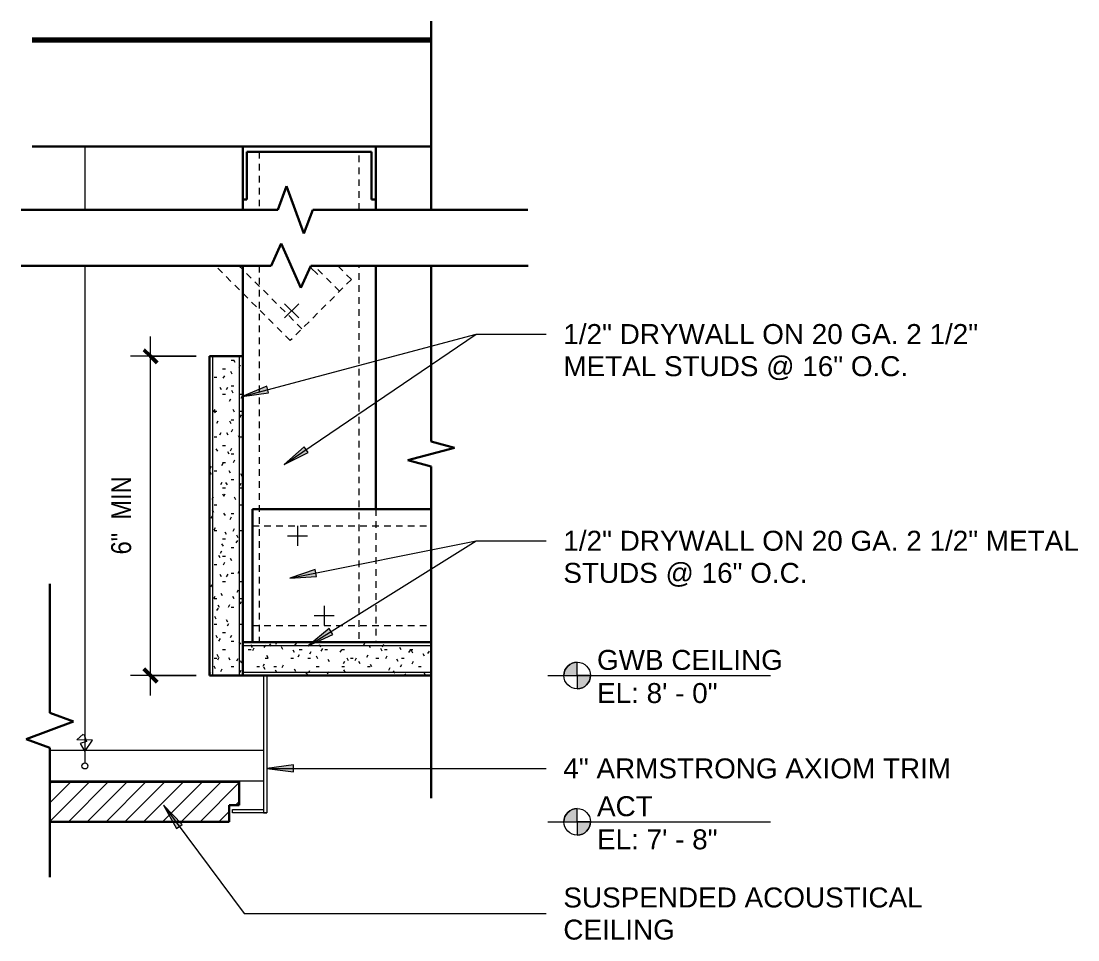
# Model space of a CAD drawing. Header units: inches. Extents: x 65 to 406, y 49 to 174.
# Drawn here: x 253.29 to 273.15, y 156.79 to 174.06 of the extents above; entities that cross this region are included whole.
import ezdxf

# ---------------------------------------------------------------- set-up
doc = ezdxf.new("R2010")
doc.units = ezdxf.units.IN
doc.header["$MEASUREMENT"] = 0
doc.linetypes.add('Hidden 1_8_', pattern=[0.1875, 0.125, -0.0625])
for name, color, linetype, lineweight in [('A-ANNO-DIMS', 211, 'Continuous', 9), ('A-ANNO-DIMS-4', 211, 'Continuous', 9), ('A-ANNO-NOTE', 131, 'Continuous', 20), ('A-DETL', 90, 'Continuous', 9), ('A-DETL-GENF', 92, 'Continuous', 9), ('A-DETL-HDLN', 90, 'Hidden 1_8_', 9), ('A-DETL-MEDM', 33, 'Continuous', 30), ('A-DETL-THIN', 151, 'Continuous', 9), ('A-DETL-WIDE', 214, 'Continuous', 70), ('G-ANNO-TEXT', 231, 'Continuous', 9)]:
    doc.layers.add(name, color=color, linetype=linetype, lineweight=lineweight)
doc.styles.add('Arial_2', font='arial.ttf', dxfattribs={"height": 0.375})
doc.styles.add('Arial_3', font='arial.ttf', dxfattribs={"width": 0.85, "height": 0.375})
doc.dimstyles.new('Linear_-_3_32__Arial__85_-_1_8__Tolerance', dxfattribs={"dimscale": 12, "dimtxt": 0.382597, "dimasz": 0.020833, "dimexe": 0.03125, "dimexo": 0.020833, "dimgap": 0.020833, "dimtad": 1, "dimdec": 3, "dimrnd": 0.125, "dimzin": 3, "dimdsep": 46, "dimlunit": 4, "dimtxsty": 'Arial_3', "dimblk1": 'OBLIQUE', "dimblk2": 'OBLIQUE', "dimsah": 1, "dimcen": 0.09, "dimdle": 0.03125, "dimazin": 0, "dimtfac": 1, "dimtdec": 4, "dimtix": 1, "dimtmove": 0, "dimatfit": 3, "dimfxl": 1, "dimtvp": 1, "dimfrac": 2, "dimtolj": 1, "dimtzin": 0, "dimarcsym": 2})

# ---------------------------------------------------------------- blocks, each defined once
blk = doc.blocks.new('Gypsum Wallboard-Section - 5_8_-655151-Section Detail - Drywall Bulkhead 2 Copy 1')
at = {"layer": 'A-DETL-GENF'}
h = blk.add_hatch(dxfattribs=at)
h.set_pattern_fill('FP_15', color=256, style=0, pattern_type=2)
h.set_pattern_definition([(270, (-161.757, 67.884), (0.16, -0.64), [0.053, -0.427, 0.053, -0.427, -2.56]), (270, (-161.757, 67.884), (0.16, -0.64), [-0.96, 0.053, -0.907, 0.053, -0.427, -1.12]), (270, (-161.757, 67.884), (0.16, -0.64), [-2.4, 0.053, -0.267, 0.053, -0.747]), (30, (-161.677, 67.644), (0.47425626, 0.45856406), [0.053, -0.427, 0.053, -0.427, -2.56]), (30, (-161.677, 67.644), (0.47425626, 0.45856406), [-0.96, 0.053, -0.907, 0.053, -0.427, -1.12]), (30, (-161.677, 67.644), (0.47425626, 0.45856406), [-2.4, 0.053, -0.267, 0.053, -0.747]), (150, (-161.357, 67.564), (-0.63425626, 0.18143594), [0.053, -0.427, 0.053, -0.427, -2.56]), (150, (-161.357, 67.564), (-0.63425626, 0.18143594), [-0.96, 0.053, -0.907, 0.053, -0.427, -1.12]), (150, (-161.357, 67.564), (-0.63425626, 0.18143594), [-2.4, 0.053, -0.267, 0.053, -0.747])])
h.paths.add_polyline_path([(0, 0), (6, 0), (6, 0.625), (0, 0.625)], flags=0)
for p, q in [((0, 0.5625), (6, 0.5625)), ((0, 0.0625), (6, 0.0625))]:
    blk.add_line(p, q, dxfattribs=at)
at = {"layer": 'A-DETL-MEDM'}
for p, q in [((6, 0.625), (0, 0.625)), ((0, 0.625), (0, 0)), ((6, 0), (6, 0.625)), ((0.625, 0), (6, 0))]:
    blk.add_line(p, q, dxfattribs=at)
blk = doc.blocks.new('Gypsum Wallboard-Section - 5_8_-655346-Section Detail - Drywall Bulkhead 2 Copy 1')
at = {"layer": 'A-DETL-GENF'}
h = blk.add_hatch(dxfattribs=at)
h.set_pattern_fill('FP_16', color=256, style=0, pattern_type=2)
h.set_pattern_definition([(0, (-67.884, -161.757), (0.64, 0.16), [0.053, -0.427, 0.053, -0.427, -2.56]), (0, (-67.884, -161.757), (0.64, 0.16), [-0.96, 0.053, -0.907, 0.053, -0.427, -1.12]), (0, (-67.884, -161.757), (0.64, 0.16), [-2.4, 0.053, -0.267, 0.053, -0.747]), (120, (-67.644, -161.677), (-0.45856406, 0.47425626), [0.053, -0.427, 0.053, -0.427, -2.56]), (120, (-67.644, -161.677), (-0.45856406, 0.47425626), [-0.96, 0.053, -0.907, 0.053, -0.427, -1.12]), (120, (-67.644, -161.677), (-0.45856406, 0.47425626), [-2.4, 0.053, -0.267, 0.053, -0.747]), (240, (-67.564, -161.357), (-0.18143594, -0.63425626), [0.053, -0.427, 0.053, -0.427, -2.56]), (240, (-67.564, -161.357), (-0.18143594, -0.63425626), [-0.96, 0.053, -0.907, 0.053, -0.427, -1.12]), (240, (-67.564, -161.357), (-0.18143594, -0.63425626), [-2.4, 0.053, -0.267, 0.053, -0.747])])
h.paths.add_polyline_path([(3.541, 0), (3.541, 0.625), (0, 0.625), (0, 0)], flags=0)
for p, q in [((0, 0.563), (3.541, 0.563)), ((0, 0.062), (3.541, 0.062))]:
    blk.add_line(p, q, dxfattribs=at)
at = {"layer": 'A-DETL-MEDM'}
for p, q in [((3.541, 0.625), (0, 0.625)), ((0, 0.625), (0, 0)), ((0, 0), (3.541, 0))]:
    blk.add_line(p, q, dxfattribs=at)
blk = doc.blocks.new('Break Line - Break Line-658323-Section Detail - Drywall Bulkhead 2 Copy 1')
at = {"layer": 'A-DETL-MEDM'}
for p, q in [((-0.233, 0), (-0.117, 0.438)), ((-0.117, 0.438), (0.117, -0.438)), ((-8.137, 0), (-4.588, 0)), ((-3.538, 0), (-0.233, 0)), ((0.117, -0.438), (0.233, 0)), ((0.233, 0), (6.469, 0))]:
    blk.add_line(p, q, dxfattribs=at)
blk = doc.blocks.new('Break Line - Break Line-2605104-Section Detail - Drywall Bulkhead 2 Copy 1')
at = {"layer": 'A-DETL-MEDM'}
for p, q in [((-0.329, 0), (-0.164, 0.446)), ((-0.164, 0.446), (0.164, -0.446)), ((-2.761, 0), (-0.329, 0)), ((0.164, -0.446), (0.329, 0)), ((0.329, 0), (2.756, 0))]:
    blk.add_line(p, q, dxfattribs=at)
blk = doc.blocks.new('Break Line - Break Line-661533-Section Detail - Drywall Bulkhead 2 Copy 1')
at = {"layer": 'A-DETL-MEDM'}
for p, q in [((-0.329, 0), (-0.164, 0.446)), ((-0.164, 0.446), (0.164, -0.446)), ((-4.375, 0), (-0.329, 0)), ((0.164, -0.446), (0.329, 0)), ((0.329, 0), (5.151, 0))]:
    blk.add_line(p, q, dxfattribs=at)
blk = doc.blocks.new('Break Line - Break Line-661573-Section Detail - Drywall Bulkhead 2 Copy 1')
at = {"layer": 'A-DETL-MEDM'}
for p, q in [((-0.372, 0), (-0.186, 0.416)), ((-0.186, 0.416), (0.186, -0.416)), ((-5.072, 0), (-0.372, 0)), ((0.186, -0.416), (0.372, 0)), ((0.372, 0), (4.454, 0))]:
    blk.add_line(p, q, dxfattribs=at)
blk = doc.blocks.new('FORM Elevation Symbol - Default-654938-Section Detail - Drywall Bulkhead 2 Copy 1')
at = {"layer": 'A-ANNO-NOTE', "lineweight": 9}
h = blk.add_hatch(color=256, dxfattribs=at)
edge = h.paths.add_edge_path(flags=0)
edge.add_line((0.0623, 0), (-0.0002, 0))
edge.add_arc((0.0623, 0), 0.0625, 90, 180, ccw=False)
edge.add_line((0.0623, 0.0625), (0.0623, 0))
h = blk.add_hatch(color=256, dxfattribs=at)
edge = h.paths.add_edge_path(flags=0)
edge.add_arc((0.0623, 0), 0.0625, -90, 0, ccw=False)
edge.add_line((0.0623, -0.0625), (0.0623, 0))
edge.add_line((0.0623, 0), (0.1248, 0))
at = {"layer": 'A-ANNO-NOTE'}
for p, q in [((0.0623, 0), (0.0623, 0.0625)), ((-0.0766, 0), (0.9696, 0)), ((-0.0002, 0), (0.0623, 0)), ((0.1248, 0), (0.0623, 0)), ((0.0623, 0), (0.0623, -0.0625))]:
    blk.add_line(p, q, dxfattribs=at)
blk.add_circle((0.0623, 0), 0.0625, dxfattribs=at)
for start, end in [(90, 180), (270, 0)]:
    blk.add_arc((0.0623, 0), 0.0625, start, end, dxfattribs=at)
blk = doc.blocks.new('DIMBLOCK16-Section Detail - Drywall Bulkhead 2 Copy 1')
at = {"layer": 'A-ANNO-DIMS-4'}
for p, q in [((255.718, 161.382), (255.718, 168.132)), ((256.578, 167.757), (255.343, 167.757)), ((255.718, 167.757), (256.578, 167.757)), ((256.578, 161.757), (255.343, 161.757)), ((255.718, 161.757), (256.578, 161.757))]:
    blk.add_line(p, q, dxfattribs=at)
at = {"layer": 'A-ANNO-DIMS-4', "lineweight": 50}
for p, q in [((255.718, 167.757), (255.593, 167.882)), ((255.718, 167.757), (255.843, 167.632)), ((255.718, 161.757), (255.593, 161.882)), ((255.718, 161.757), (255.843, 161.632))]:
    blk.add_line(p, q, dxfattribs=at)
at = {"layer": 'A-ANNO-DIMS-4', "color": 0, "insert": (254.981, 164.033), "char_height": 0.375, "width": 1.73758, "attachment_point": 1, "rotation": 90, "line_spacing_factor": 0.941778, "style": 'Arial_3'}
blk.add_mtext('6"  MIN', dxfattribs=at)
blk = doc.blocks.new('_Oblique')
at = {"color": 0, "linetype": 'ByBlock', "lineweight": -2}
blk.add_line((-0.5, -0.5), (0.5, 0.5), dxfattribs=at)

msp = doc.modelspace()

# ---------------------------------------------------------------- hatches: boundary and pattern name
at = {"layer": 'A-DETL-GENF'}
h = msp.add_hatch(dxfattribs=at)
h.set_pattern_fill('FP_9', style=0, pattern_type=2)
h.set_pattern_definition([(45, (189.56892, 0), (-0.1767767, 0.1767767), [])])
h.paths.add_polyline_path([(257.201464, 159.007309), (257.201464, 159.319309), (257.388964, 159.319309), (257.388964, 159.757309), (253.82799, 159.757309), (253.82799, 159.007309)], flags=0)
at = {"layer": 'G-ANNO-TEXT'}
for points in [[(257.440509, 167.002583), (257.940595, 167.067756), (257.906687, 167.194967)], [(258.232053, 165.721671), (258.682563, 165.948331), (258.608548, 166.057208)], [(258.338749, 163.586266), (258.841921, 163.620197), (258.815994, 163.749271)], [(258.686278, 162.317445), (259.14516, 162.526635), (259.075381, 162.638275)], [(257.906797, 160.010441), (258.406797, 159.944615), (258.406797, 160.076267)], [(255.962232, 159.318872), (256.208259, 158.87864), (256.313816, 158.957317)]]:
    msp.add_hatch(color=7, dxfattribs=at).paths.add_polyline_path(points, flags=0)

# ---------------------------------------------------------------- linework, layer by layer
at = {"layer": 'A-DETL', "lineweight": 18}
for p, q in [((257.842671, 161.757309), (257.842671, 159.176737)), ((257.842671, 161.757309), (257.904408, 161.757309)), ((257.904408, 161.757309), (257.904408, 159.176737)), ((257.25951, 159.176737), (257.25951, 159.239237)), ((257.25951, 159.239237), (257.842671, 159.239237)), ((257.904408, 159.176737), (257.25951, 159.176737)), ((257.842671, 159.176737), (257.904408, 159.176737))]:
    msp.add_line(p, q, dxfattribs=at)
at = {"layer": 'A-DETL-HDLN'}
for p, q in [((257.76549, 171.601863), (257.76549, 170.509091)), ((259.64049, 170.509091), (259.64049, 171.601863)), ((258.345949, 168.052999), (256.939943, 169.459004)), ((258.56692, 168.27397), (257.381885, 169.459004)), ((257.76549, 169.459004), (257.76549, 162.382309)), ((259.274026, 168.981076), (258.796099, 169.459004)), ((259.494997, 169.202047), (259.23804, 169.459004)), ((259.64049, 162.444809), (259.64049, 169.459004)), ((259.494997, 169.202047), (258.345949, 168.052999)), ((259.95299, 164.882309), (259.95299, 162.382309)), ((257.634449, 164.569809), (260.993892, 164.569809)), ((257.634449, 162.694809), (260.993892, 162.694809))]:
    msp.add_line(p, q, dxfattribs=at)
at = {"layer": 'A-DETL-MEDM'}
for p, q in [((260.993892, 171.70341), (253.493892, 171.70341)), ((257.45299, 171.487212), (257.45299, 171.70341)), ((257.45299, 171.70341), (259.95299, 171.70341)), ((257.45299, 170.70341), (257.45299, 171.70341)), ((257.45299, 170.509091), (257.45299, 171.70341)), ((257.530814, 171.601863), (257.530814, 170.70341)), ((259.875167, 171.601863), (257.530814, 171.601863)), ((259.875167, 170.70341), (259.875167, 171.601863)), ((259.95299, 171.70341), (259.95299, 170.70341)), ((259.95299, 170.509091), (259.95299, 171.70341)), ((257.530814, 170.70341), (257.45299, 170.70341)), ((259.95299, 170.70341), (259.875167, 170.70341)), ((257.45299, 167.757309), (257.45299, 169.459004)), ((259.95299, 164.882309), (259.95299, 169.459004)), ((257.634449, 164.882309), (260.993892, 164.882309)), ((257.634449, 164.882309), (257.634449, 162.382309)), ((257.388964, 159.757309), (253.82799, 159.757309)), ((254.66807, 159.757309), (257.388964, 159.757309)), ((257.388964, 159.319309), (257.388964, 159.757309)), ((257.388964, 159.757309), (257.388964, 159.319309)), ((257.201464, 159.007309), (257.201464, 159.319309)), ((257.201464, 159.319309), (257.388964, 159.319309)), ((257.388964, 159.319309), (257.201464, 159.319309)), ((257.201464, 159.319309), (257.201464, 159.007309)), ((253.82799, 159.007309), (257.201464, 159.007309)), ((257.201464, 159.007309), (254.66807, 159.007309))]:
    msp.add_line(p, q, dxfattribs=at)
at = {"layer": 'A-DETL-THIN'}
for p, q in [((254.485865, 171.70341), (254.485865, 170.509091)), ((254.485865, 169.459004), (254.485865, 160.114589)), ((258.708148, 169.403919), (258.763233, 169.459004)), ((258.722008, 169.434972), (258.863187, 169.293793)), ((258.240712, 168.478394), (258.505877, 168.743559)), ((258.240712, 168.743559), (258.505877, 168.478394)), ((258.484626, 164.569809), (258.484626, 164.194809)), ((258.297126, 164.382309), (258.672126, 164.382309)), ((258.984626, 163.069809), (258.984626, 162.694809)), ((258.797126, 162.882309), (259.172126, 162.882309)), ((254.336135, 160.548602), (254.455453, 160.654201)), ((254.627714, 160.540728), (254.336135, 160.548602)), ((254.517387, 160.517104), (254.399179, 160.477732)), ((254.399179, 160.477732), (254.485865, 160.328118)), ((254.466681, 160.654201), (254.517387, 160.517104)), ((254.485865, 160.328118), (254.627714, 160.540728)), ((253.82799, 160.354908), (257.842671, 160.354908)), ((253.82799, 159.774484), (257.842671, 159.774484))]:
    msp.add_line(p, q, dxfattribs=at)
msp.add_circle((254.486673, 160.057822), 0.056772, dxfattribs=at)
at = {"layer": 'A-DETL-WIDE'}
msp.add_line((260.993892, 173.70341), (253.493892, 173.70341), dxfattribs=at)
at = {"layer": 'G-ANNO-TEXT', "color": 7}
for p, q in [((257.440509, 167.002583), (261.842206, 168.175849)), ((258.232053, 165.721671), (261.842206, 168.175849)), ((261.842206, 168.175849), (263.159475, 168.175849)), ((261.842206, 168.175849), (263.159475, 168.175849)), ((257.906687, 167.194967), (257.440509, 167.002583)), ((257.440509, 167.002583), (257.940595, 167.067756)), ((257.940595, 167.067756), (257.906687, 167.194967)), ((258.608548, 166.057208), (258.232053, 165.721671)), ((258.682563, 165.948331), (258.608548, 166.057208)), ((258.232053, 165.721671), (258.682563, 165.948331)), ((258.338749, 163.586266), (261.842206, 164.290007)), ((258.686278, 162.317445), (261.842206, 164.290007)), ((261.842206, 164.290007), (263.159475, 164.290007)), ((261.842206, 164.290007), (263.159475, 164.290007)), ((258.815994, 163.749271), (258.338749, 163.586266)), ((258.841921, 163.620197), (258.815994, 163.749271)), ((258.338749, 163.586266), (258.841921, 163.620197)), ((259.075381, 162.638275), (258.686278, 162.317445)), ((258.686278, 162.317445), (259.14516, 162.526635)), ((259.14516, 162.526635), (259.075381, 162.638275)), ((258.406797, 160.076267), (257.906797, 160.010441)), ((257.906797, 160.010441), (258.406797, 159.944615)), ((257.906797, 160.010441), (263.159475, 160.010441)), ((258.406797, 159.944615), (258.406797, 160.076267)), ((255.962232, 159.318872), (256.208259, 158.87864)), ((256.313816, 158.957317), (255.962232, 159.318872)), ((255.962232, 159.318872), (257.479982, 157.282577)), ((256.208259, 158.87864), (256.313816, 158.957317)), ((257.479982, 157.282577), (263.159475, 157.282577))]:
    msp.add_line(p, q, dxfattribs=at)

# ---------------------------------------------------------------- block references
at = {"layer": 'A-ANNO-NOTE', "xscale": 4, "yscale": 4, "zscale": 4}
for p in [(263.491451, 161.757309), (263.491451, 159.007309)]:
    msp.add_blockref('FORM Elevation Symbol - Default-654938-Section Detail - Drywall Bulkhead 2 Copy 1', p, dxfattribs=at)
at = {"layer": 'A-DETL-GENF'}
for name, p, rotation in [('Break Line - Break Line-658323-Section Detail - Drywall Bulkhead 2 Copy 1', (260.993892, 165.920852), 270), ('Break Line - Break Line-661533-Section Detail - Drywall Bulkhead 2 Copy 1', (258.439936, 170.509091), 180), ('Gypsum Wallboard-Section - 5_8_-655151-Section Detail - Drywall Bulkhead 2 Copy 1', (257.45299, 161.757309), 89.99999999999993), ('Break Line - Break Line-2605104-Section Detail - Drywall Bulkhead 2 Copy 1', (253.82799, 160.726059), 90.00000000000038)]:
    msp.add_blockref(name, p, dxfattribs=dict(at, rotation=rotation))
for name, p in [('Break Line - Break Line-661573-Section Detail - Drywall Bulkhead 2 Copy 1', (258.361205, 169.459004)), ('Gypsum Wallboard-Section - 5_8_-655346-Section Detail - Drywall Bulkhead 2 Copy 1', (257.45299, 161.757309))]:
    msp.add_blockref(name, p, dxfattribs=at)

# ---------------------------------------------------------------- texts
at = {"layer": 'A-ANNO-NOTE', "lineweight": 9, "char_height": 0.375, "attachment_point": 1, "style": 'Arial_2'}
for s, insert, width in [('GWB CEILING', (264.112407, 162.237676), 4.2925), ('EL: 8\' - 0"', (264.112407, 161.61475), 2.764875), ('ACT', (264.112407, 159.487676), 1.28775), ('EL: 7\' - 8"', (264.112407, 158.86475), 2.764875)]:
    msp.add_mtext(s, dxfattribs=dict(at, insert=insert, width=width))
at = {"layer": 'G-ANNO-TEXT', "color": 7, "char_height": 0.375, "attachment_point": 1, "style": 'Arial_2'}
for s, insert, width in [('1/2" DRYWALL ON 20 GA. 2 1/2" ', (263.479475, 168.363349), 9.72125), ('METAL STUDS @ 16" O.C. ', (263.479475, 167.759183), 8.1305), ('1/2" DRYWALL ON 20 GA. 2 1/2" METAL ', (263.479475, 164.477507), 12.04425), ('STUDS @ 16" O.C.', (263.479475, 163.87334), 5.63075), ('4" ARMSTRONG AXIOM TRIM', (263.479475, 160.197941), 8.9385), ('SUSPENDED ACOUSTICAL ', (263.479475, 157.771931), 8.471375), ('CEILING', (263.479475, 157.167764), 2.55025)]:
    msp.add_mtext(s, dxfattribs=dict(at, insert=insert, width=width))

# ---------------------------------------------------------------- dimensions: what is measured, and where the dimension line sits
at = {"layer": 'A-ANNO-DIMS'}
dim = msp.add_linear_dim(base=(255.717923, 167.757309), p1=(256.82799, 161.757309), p2=(256.82799, 167.757309), angle=90, dimstyle='Linear_-_3_32__Arial__85_-_1_8__Tolerance', override={"dimpost": '<> MIN', "dimfxl": 6}, dxfattribs=at)
dim.commit()
dim.dimension.update_dxf_attribs({"geometry": 'DIMBLOCK16-Section Detail - Drywall Bulkhead 2 Copy 1', "text_midpoint": (255.276458, 164.757309)})

doc.saveas('drawing.dxf')
